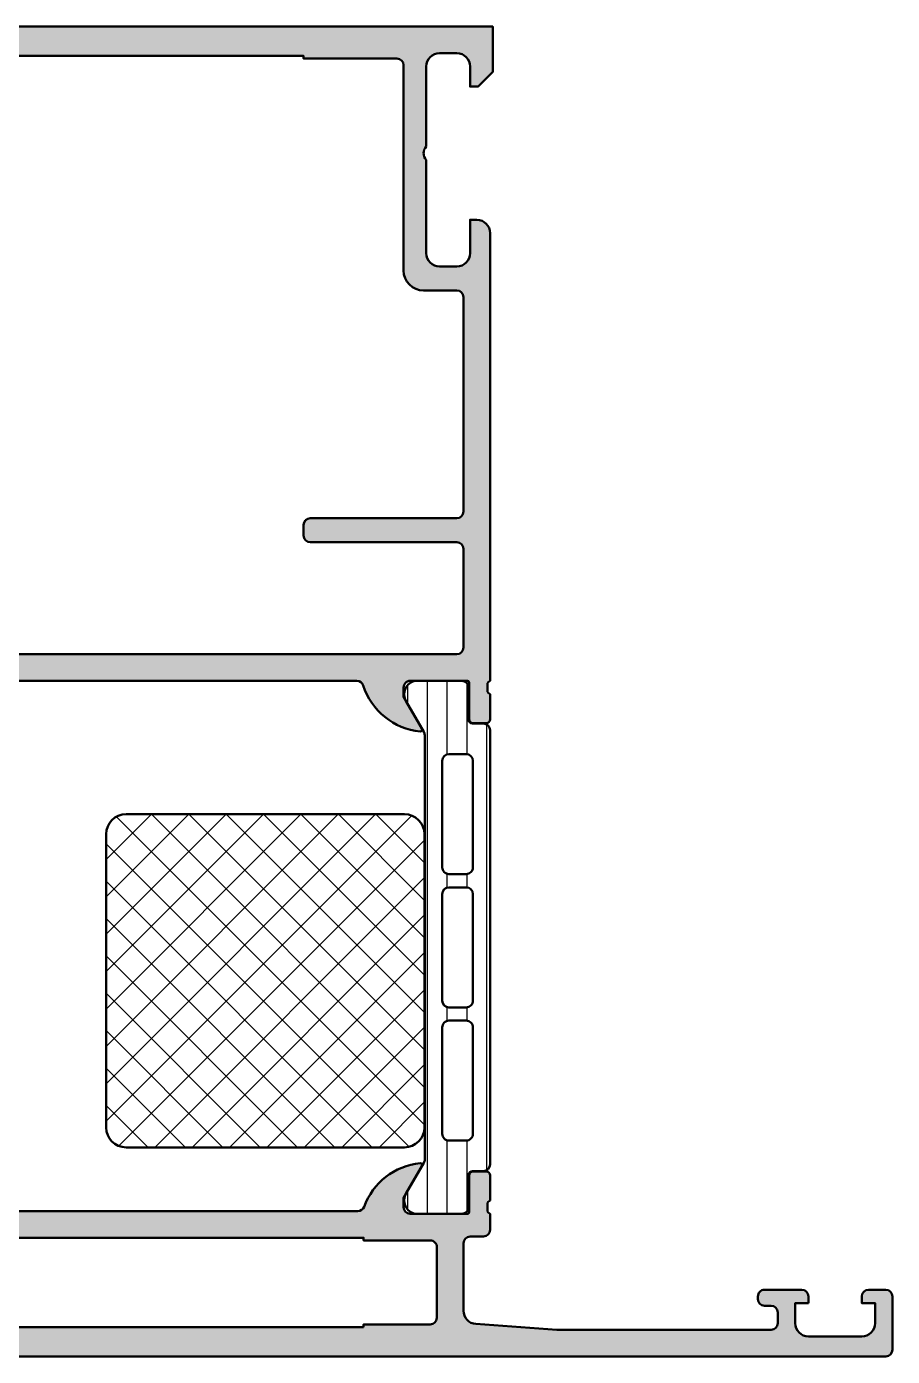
# Model space of a CAD drawing. Extents: x 0 to 130, y 0 to 100.
# Drawn here: x 65 to 130, y 0 to 99.8 of the extents above; entities that cross this region are included whole.
import ezdxf

# ---------------------------------------------------------------- set-up
doc = ezdxf.new("R2010")
doc.units = 0
for name, color, linetype, lineweight in [('0S-Alu contour', 7, 'Continuous', 50), ('0S-Alu hatch', 252, 'Continuous', 25), ('0S-Plastic contour', 254, 'Continuous', 50), ('0S-Plastic hatch', 253, 'Continuous', 25), ('0S-PT contour', 91, 'Continuous', 50), ('0S-PT hatch', 103, 'Continuous', 25)]:
    doc.layers.add(name, color=color, linetype=linetype, lineweight=lineweight)

# ---------------------------------------------------------------- blocks, each defined once
blk = doc.blocks.new('438720__DFF187B1_2FE2_44DF_8793_DDACC9FEA087_')
at = {"layer": '0S-Alu hatch'}
h = blk.add_hatch(color=256, dxfattribs=at)
edge = h.paths.add_edge_path()
edge.add_line((99.8, 50.699999999998), (99.8, 84.29999999999998))
edge.add_arc((98.8, 84.29999999999998), 1.000000000000003, 0, 90)
edge.add_line((98.8, 85.29999999999998), (98.3, 85.29999999999998))
edge.add_line((98.3, 85.29999999999998), (98.3, 82.79999999999998))
edge.add_ellipse((97.3, 82.79999999999998), major_axis=(-1.000000000000003, 0), ratio=1, start_angle=90, end_angle=180, ccw=False)
edge.add_line((97.3, 81.79999999999998), (96, 81.79999999999998))
edge.add_ellipse((96, 82.79999999999998), major_axis=(-1, 0), ratio=1, start_angle=0, end_angle=90, ccw=False)
edge.add_line((95, 82.79999999999998), (95, 89.8))
edge.add_ellipse((95.525, 90.29999999999998), major_axis=(-0.724999999999999, 0), ratio=1, start_angle=-43.60281897270329, end_angle=43.60281897270329, ccw=False)
edge.add_line((95, 90.8), (95, 96.79999999999998))
edge.add_ellipse((96, 96.79999999999998), major_axis=(-1, 0), ratio=1, start_angle=270, end_angle=360, ccw=False)
edge.add_line((96, 97.80000000000001), (97.3, 97.80000000000001))
edge.add_ellipse((97.3, 96.79999999999998), major_axis=(-1, 0), ratio=1, start_angle=180, end_angle=270, ccw=False)
edge.add_line((98.3, 96.79999999999998), (98.3, 95.29999999999998))
edge.add_line((98.3, 95.29999999999998), (98.9, 95.29999999999998))
edge.add_line((98.9, 95.29999999999998), (100, 96.4))
edge.add_line((100, 96.4), (100, 99.8))
edge.add_line((100, 99.8), (0.5000000000000285, 99.8))
edge.add_arc((0.4999999999999716, 99.29999999999998), 0.5, 89.99999999999349, 180)
edge.add_line((-2.84e-14, 99.29999999999998), (0, 98.10000000000002))
edge.add_arc((0.5, 98.10000000000002), 0.5, 180, 270)
edge.add_line((0.5, 97.60000000000001), (25.50000000000002, 97.60000000000001))
edge.add_ellipse((25.5, 97.1), major_axis=(-0.5, 0), ratio=1, start_angle=180, end_angle=269.9999999999984, ccw=False)
edge.add_line((26, 97.1), (26, 90.8))
edge.add_ellipse((25.47500000000001, 90.29999999999998), major_axis=(-0.7249999999999939, 0), ratio=1, start_angle=136.397181027296, end_angle=223.6028189727041, ccw=False)
edge.add_line((26, 89.8), (25.99999999999996, 50.70000000000001))
edge.add_ellipse((25.92116355345694, 50.43247940800688), major_axis=(-0.2788950563274352, 0), ratio=1, start_angle=178.8354106259076, end_angle=253.58012358051252, ccw=False)
edge.add_line((26.20000099999999, 50.42681100000853), (26.20000099999999, 49.97321700000851))
edge.add_ellipse((25.92113290435682, 49.96755634053145), major_axis=(-0.2789255417371434, 0), ratio=1, start_angle=106.4245945553539, end_angle=181.1628700728862, ccw=False)
edge.add_line((25.99999999999999, 49.70001300000852), (25.99999999999999, 47.82000200000002))
edge.add_arc((26.3, 47.82000200000001), 0.3000000000000114, 180, 269.9999999999973)
edge.add_line((26.29999999999999, 47.520002), (27.27997431904277, 47.520002))
edge.add_arc((27.27997431904277, 47.82000200000001), 0.3000000000000185, 270, 360)
edge.add_line((27.57997431904278, 47.82000200000001), (27.57997431904278, 50.58))
edge.add_ellipse((27.69997431904278, 50.57999999999999), major_axis=(-0.1200000000000045, 0), ratio=1, start_angle=270, end_angle=360, ccw=False)
edge.add_line((27.69997431904278, 50.7), (31.99999999999999, 50.70000000000001))
edge.add_ellipse((32, 50.2), major_axis=(-0.5000000000000071, 0), ratio=1, start_angle=180, end_angle=270.00000000000165, ccw=False)
edge.add_line((32.5, 50.2), (32.5, 49.5))
edge.add_line((32.5, 49.5), (31.11850454237761, 47.10717967697243))
edge.add_arc((31.23811978464828, 47.0381197846483), 0.1381197846482893, 150.0000000000119, 275.6225775508016)
edge.add_arc((30.76177675882616, 51.87660886184838), 5.000000000000554, 275.6225775507933, 342.2515836439298)
edge.add_ellipse((35.99999999999982, 50.20000000000041), major_axis=(-0.4999999999993678, 0), ratio=1, start_angle=269.9999999999772, end_angle=342.2515836439069, ccw=False)
edge.add_line((36.00000000000001, 50.69999999999978), (89.80000000000145, 50.69999999999999))
edge.add_ellipse((89.80000000000146, 50.20000000000146), major_axis=(-0.4999999999985292, 0), ratio=1, start_angle=197.748416356074, end_angle=270.00000000000324, ccw=False)
edge.add_arc((95.03822324117381, 51.87660886184879), 4.999999999999937, 197.7484163560697, 264.3774224492063)
edge.add_arc((94.5618802153517, 47.03811978464934), 0.1381197846482883, 264.3774224492046, 389.9999999999987)
edge.add_line((94.68149545762235, 47.10717967697348), (93.3, 49.50000000000102))
edge.add_line((93.3, 49.50000000000102), (93.3, 50.20000000000104))
edge.add_ellipse((93.79999999999998, 50.20000000000102), major_axis=(-0.4999999999999929, 0), ratio=1, start_angle=269.9999999999984, end_angle=360, ccw=False)
edge.add_line((93.8, 50.70000000000101), (98.10002568095764, 50.70000000000104))
edge.add_ellipse((98.10002568095764, 50.57999999999999), major_axis=(-0.1200000000010419, 0), ratio=1, start_angle=180, end_angle=270, ccw=False)
edge.add_line((98.22002568095868, 50.57999999999999), (98.22002568095868, 47.82000200000001))
edge.add_arc((98.5200256809587, 47.82000200000001), 0.3000000000000043, 180, 269.9999999999973)
edge.add_line((98.5200256809587, 47.520002), (99.50000000000146, 47.520002))
edge.add_arc((99.50000000000146, 47.82000200000001), 0.3000000000000114, 270, 360)
edge.add_line((99.80000000000148, 47.82000200000001), (99.80000000000148, 49.70001300000852))
edge.add_ellipse((99.87886709564464, 49.96755634053146), major_axis=(-0.2789255417371443, 0), ratio=1, start_angle=-1.1628700728879835, end_angle=73.57540544464621, ccw=False)
edge.add_line((99.59999900000147, 49.97321700000853), (99.59999900000147, 50.42681100000852))
edge.add_ellipse((99.87883644654246, 50.43247940800686), major_axis=(-0.2788950563253698, 0), ratio=1, start_angle=-73.58012358050928, end_angle=1.1645893740977726, ccw=False)
edge = h.paths.add_edge_path()
edge.add_arc((39.69999999999999, 61.60000000000001), 0.5, 270, 360)
edge.add_line((40.19999999999998, 61.60000000000001), (40.2, 62.40000000000001))
edge.add_arc((39.70000000000002, 62.40000000000001), 0.4999999999999858, 0, 90.0000000000016)
edge.add_line((39.7, 62.89999999999999), (28.69999999999999, 62.90000000000001))
edge.add_ellipse((28.69999999999999, 63.40000000000001), major_axis=(-0.5, 0), ratio=1, start_angle=0, end_angle=90, ccw=False)
edge.add_line((28.19999999999999, 63.4), (28.19999999999999, 96.90000000000003))
edge.add_ellipse((28.69999999999999, 96.90000000000003), major_axis=(-0.5, 0), ratio=1, start_angle=270, end_angle=360, ccw=False)
edge.add_line((28.69999999999999, 97.40000000000003), (35.69999999999999, 97.4))
edge.add_line((35.69999999999999, 97.4), (35.69999999999999, 97.60000000000001))
edge.add_line((35.69999999999999, 97.60000000000001), (85.8, 97.60000000000001))
edge.add_line((85.8, 97.60000000000001), (85.80000000000001, 97.4))
edge.add_line((85.80000000000001, 97.4), (92.79999999999998, 97.4))
edge.add_ellipse((92.79999999999998, 96.90000000000003), major_axis=(-0.5, 0), ratio=1, start_angle=180, end_angle=270, ccw=False)
edge.add_line((93.3, 96.90000000000003), (93.3, 81.5))
edge.add_arc((94.80000000000003, 81.5), 1.500000000000007, 180, 269.9999999999989)
edge.add_line((94.79999999999998, 80), (97.3, 79.99999999999999))
edge.add_ellipse((97.3, 79.49999999999999), major_axis=(-0.5, 0), ratio=1, start_angle=180, end_angle=270, ccw=False)
edge.add_line((97.80000000000001, 79.49999999999999), (97.79999999999998, 63.39999999999999))
edge.add_ellipse((97.3, 63.39999999999999), major_axis=(-0.4999999999999929, 0), ratio=1, start_angle=90.00000000000159, end_angle=180, ccw=False)
edge.add_line((97.30000000000003, 62.9), (86.3, 62.9))
edge.add_arc((86.3, 62.4), 0.5, 90, 180)
edge.add_line((85.8, 62.4), (85.80000000000001, 61.60000000000001))
edge.add_arc((86.3, 61.60000000000001), 0.5000000000000071, 180, 270)
edge.add_line((86.3, 61.1), (97.3, 61.10000000000001))
edge.add_ellipse((97.3, 60.60000000000001), major_axis=(-0.5, 0), ratio=1, start_angle=180, end_angle=270, ccw=False)
edge.add_line((97.80000000000001, 60.60000000000002), (97.79999999999998, 53.19999999999997))
edge.add_ellipse((97.3, 53.19999999999997), major_axis=(-0.4999999999999929, 0), ratio=1, start_angle=90, end_angle=180, ccw=False)
edge.add_line((97.3, 52.69999999999998), (28.69999999999999, 52.70000000000001))
edge.add_ellipse((28.69999999999999, 53.20000000000001), major_axis=(-0.5, 0), ratio=1, start_angle=0, end_angle=90, ccw=False)
edge.add_line((28.19999999999999, 53.2), (28.19999999999998, 60.59999999999999))
edge.add_ellipse((28.69999999999999, 60.59999999999999), major_axis=(-0.5000000000000142, 0), ratio=1, start_angle=269.9999999999984, end_angle=360, ccw=False)
edge.add_line((28.7, 61.10000000000001), (39.69999999999999, 61.10000000000001))
at = {"layer": '0S-Alu contour', "color": 7}
for points in [[(-2.84e-14, 99.29999999999998), (0, 98.10000000000002)], [(98.3, 96.79999999999998), (98.3, 95.29999999999998), (98.9, 95.29999999999998), (100, 96.4), (100, 99.8), (0.5000000000000285, 99.8)], [(0.5, 97.60000000000001), (25.50000000000002, 97.60000000000001)], [(26, 97.1), (26, 90.8)], [(28.19999999999999, 63.4), (28.19999999999999, 96.90000000000003)], [(28.69999999999999, 97.40000000000003), (35.69999999999999, 97.4), (35.69999999999999, 97.60000000000001), (85.8, 97.60000000000001), (85.80000000000001, 97.4), (92.79999999999998, 97.4)], [(93.3, 96.90000000000003), (93.3, 81.5)], [(96, 97.80000000000001), (97.3, 97.80000000000001)], [(95, 90.8), (95, 96.79999999999998)], [(26, 89.8), (25.99999999999996, 50.70000000000001)], [(95, 82.79999999999998), (95, 89.8)], [(98.8, 85.29999999999998), (98.3, 85.29999999999998), (98.3, 82.79999999999998)], [(99.8, 50.699999999998), (99.8, 84.29999999999998)], [(97.3, 81.79999999999998), (96, 81.79999999999998)], [(94.79999999999998, 80), (97.3, 79.99999999999999)], [(97.80000000000001, 79.49999999999999), (97.79999999999998, 63.39999999999999)], [(39.7, 62.89999999999999), (28.69999999999999, 62.90000000000001)], [(97.30000000000003, 62.9), (86.3, 62.9)], [(40.19999999999998, 61.60000000000001), (40.2, 62.40000000000001)], [(85.8, 62.4), (85.80000000000001, 61.60000000000001)], [(28.7, 61.10000000000001), (39.69999999999999, 61.10000000000001)], [(86.3, 61.1), (97.3, 61.10000000000001)], [(28.19999999999999, 53.2), (28.19999999999998, 60.59999999999999)], [(97.80000000000001, 60.60000000000002), (97.79999999999998, 53.19999999999997)], [(97.3, 52.69999999999998), (28.69999999999999, 52.70000000000001)], [(26.20000099999999, 50.42681100000853), (26.20000099999999, 49.97321700000851)], [(27.57997431904278, 47.82000200000001), (27.57997431904278, 50.58)], [(27.69997431904278, 50.7), (31.99999999999999, 50.70000000000001)], [(32.5, 50.2), (32.5, 49.5), (31.11850454237761, 47.10717967697243)], [(36.00000000000001, 50.69999999999978), (89.80000000000145, 50.69999999999999)], [(94.68149545762235, 47.10717967697348), (93.3, 49.50000000000102), (93.3, 50.20000000000104)], [(93.8, 50.70000000000101), (98.10002568095764, 50.70000000000104)], [(98.22002568095868, 50.57999999999999), (98.22002568095868, 47.82000200000001)], [(99.59999900000147, 49.97321700000853), (99.59999900000147, 50.42681100000852)], [(25.99999999999999, 49.70001300000852), (25.99999999999999, 47.82000200000002)], [(99.80000000000148, 47.82000200000001), (99.80000000000148, 49.70001300000852)], [(26.29999999999999, 47.520002), (27.27997431904277, 47.520002)], [(98.5200256809587, 47.520002), (99.50000000000146, 47.520002)]]:
    blk.add_lwpolyline(points, dxfattribs=at)
for centre, radius, start, end in [((0.4999999999999716, 99.29999999999998), 0.5, 89.99999999999349, 180), ((0.5, 98.10000000000002), 0.5, 180, 270), ((98.8, 84.29999999999998), 1.000000000000003, 0, 90), ((94.80000000000003, 81.5), 1.500000000000007, 180, 269.9999999999989), ((39.70000000000002, 62.40000000000001), 0.4999999999999858, 0, 90.0000000000016), ((86.3, 62.4), 0.5, 90, 180), ((39.69999999999999, 61.60000000000001), 0.5, 270, 0), ((86.3, 61.60000000000001), 0.5000000000000071, 180, 270), ((30.76177675882616, 51.87660886184838), 5.000000000000554, 275.6225775507933, 342.2515836439298), ((95.03822324117381, 51.87660886184879), 4.999999999999937, 197.7484163560697, 264.3774224492063), ((26.3, 47.82000200000001), 0.3000000000000114, 180, 269.9999999999973), ((27.27997431904277, 47.82000200000001), 0.3000000000000185, 270, 0), ((31.23811978464828, 47.0381197846483), 0.1381197846482893, 150.0000000000119, 275.6225775508016), ((94.5618802153517, 47.03811978464934), 0.1381197846482883, 264.3774224492046, 29.99999999999864), ((98.5200256809587, 47.82000200000001), 0.3000000000000043, 180, 269.9999999999973), ((99.50000000000146, 47.82000200000001), 0.3000000000000114, 270, 0)]:
    blk.add_arc(centre, radius, start, end, dxfattribs=at)
at = {"layer": '0S-Alu contour', "color": 7, "extrusion": (0, 0, -1)}
for centre, radius, start, end in [((-25.5, 97.1), 0.5, 90.0000000000016, 180), ((-28.69999999999999, 96.90000000000003), 0.5, 0, 90), ((-92.79999999999998, 96.90000000000003), 0.5, 90, 180), ((-96, 96.79999999999998), 1, 0, 90), ((-97.3, 96.79999999999998), 1, 90, 180), ((-25.47500000000001, 90.29999999999998), 0.7249999999999939, 136.3971810272959, 223.6028189727041), ((-95.525, 90.29999999999998), 0.724999999999999, 316.3971810272967, 43.60281897270331), ((-96, 82.79999999999998), 1, 270, 0), ((-97.3, 82.79999999999998), 1.000000000000003, 180, 270), ((-97.3, 79.49999999999999), 0.5, 90, 180), ((-28.69999999999999, 63.40000000000001), 0.5, 270, 0), ((-97.3, 63.39999999999999), 0.4999999999999929, 180, 269.9999999999984), ((-28.69999999999999, 60.59999999999999), 0.5000000000000142, 0, 90.0000000000016), ((-97.3, 60.60000000000001), 0.5, 90, 180), ((-28.69999999999999, 53.20000000000001), 0.5, 270, 0), ((-97.3, 53.19999999999997), 0.4999999999999929, 180, 270), ((-25.92116355345694, 50.43247940800688), 0.2788950563274352, 106.4198764194875, 181.1645893740925), ((-25.92113290435682, 49.96755634053145), 0.2789255417371434, 178.8371299271138, 253.5754054446461), ((-27.69997431904278, 50.57999999999999), 0.1200000000000045, 0, 90), ((-32, 50.2), 0.5000000000000071, 89.99999999999837, 180), ((-35.99999999999982, 50.20000000000041), 0.4999999999993678, 17.74841635609313, 90.0000000000228), ((-89.80000000000146, 50.20000000000146), 0.4999999999985292, 89.99999999999675, 162.251583643926), ((-93.79999999999998, 50.20000000000102), 0.4999999999999929, 0, 90.0000000000016), ((-98.10002568095764, 50.57999999999999), 0.1200000000010419, 90, 180), ((-99.87883644654246, 50.43247940800686), 0.2788950563253698, 358.8354106259022, 73.58012358050937), ((-99.87886709564464, 49.96755634053146), 0.2789255417371443, 286.4245945553538, 1.162870072888105)]:
    blk.add_arc(centre, radius, start, end, dxfattribs=at)
blk = doc.blocks.new('438260__5B9EB862_F259_4979_A727_51D147B3222C_')
at = {"layer": '0S-Alu hatch'}
h = blk.add_hatch(color=256, dxfattribs=at)
edge = h.paths.add_edge_path()
edge.add_line((123.7, 3.999999999999999), (123.7, 4.5))
edge.add_arc((123.2, 4.5), 0.4999999999999992, 0, 90)
edge.add_line((123.2, 4.999999999999999), (120.4, 5))
edge.add_arc((120.4, 4.500000000000003), 0.4999999999999974, 89.99999999999837, 180)
edge.add_line((119.9, 4.5), (119.9, 4.299999999999999))
edge.add_arc((120.4, 4.299999999999998), 0.5000000000000018, 180, 270)
edge.add_line((120.4, 3.799999999999997), (120.9, 3.799999999999998))
edge.add_ellipse((120.9, 3.299999999999998), major_axis=(-0.5, 0), ratio=1, start_angle=180, end_angle=270, ccw=False)
edge.add_line((121.4, 3.299999999999998), (121.4, 2.499999999999996))
edge.add_ellipse((120.9, 2.499999999999998), major_axis=(-0.5, 0), ratio=1, start_angle=90, end_angle=180, ccw=False)
edge.add_line((120.9, 1.999999999999998), (104.8, 2.000000000000001))
edge.add_line((104.8, 2.000000000000001), (98.7287529500121, 2.433660503570568))
edge.add_ellipse((98.80000000000003, 3.431119203401302), major_axis=(-0.9999999999999994, 0), ratio=1, start_angle=0, end_angle=85.91438322002472, ccw=False)
edge.add_line((97.80000000000001, 3.4311192034013), (97.80000000000001, 8.500000000000027))
edge.add_ellipse((98.30000000000001, 8.500000000000025), major_axis=(-0.4999999999999929, 0), ratio=1, start_angle=270, end_angle=360, ccw=False)
edge.add_line((98.30000000000001, 9.000000000000018), (99.30000000000001, 9.000000000000014))
edge.add_arc((99.30000000000001, 9.500000000000004), 0.4999999999999894, 270, 360)
edge.add_line((99.8, 9.500000000000007), (99.8, 10.69999999999998))
edge.add_ellipse((99.87883644654305, 10.9675205919931), major_axis=(-0.2788950563274398, 0), ratio=1, start_angle=-1.1645893740985116, end_angle=73.58012358050672, ccw=False)
edge.add_line((99.599999, 10.97318899999149), (99.599999, 11.42678299999149))
edge.add_ellipse((99.87886709564316, 11.43244365946854), major_axis=(-0.2789255417371504, 0), ratio=1, start_angle=-73.5754054446466, end_angle=1.1628700728858803, ccw=False)
edge.add_line((99.8, 11.69998699999149), (99.8, 13.57999799999999))
edge.add_arc((99.49999999999999, 13.57999799999999), 0.3000000000000043, 0, 89.99999999999729)
edge.add_line((99.50000000000001, 13.87999799999999), (98.5200256809572, 13.87999799999999))
edge.add_arc((98.5200256809572, 13.57999799999999), 0.3000000000000043, 90, 180)
edge.add_line((98.2200256809572, 13.57999799999999), (98.2200256809572, 10.81999999999999))
edge.add_ellipse((98.10002568095724, 10.81999999999999), major_axis=(-0.1199999999999761, 0), ratio=1, start_angle=90, end_angle=180, ccw=False)
edge.add_line((98.10002568095724, 10.70000000000001), (93.79999999999998, 10.70000000000001))
edge.add_ellipse((93.8, 11.20000000000001), major_axis=(-0.5000000000000036, 0), ratio=1, start_angle=0, end_angle=89.9999999999967, ccw=False)
edge.add_line((93.3, 11.20000000000002), (93.3, 11.9))
edge.add_line((93.3, 11.9), (94.68149545762235, 14.29282032302757))
edge.add_arc((94.5618802153517, 14.36188021535171), 0.1381197846482903, 329.9999999999994, 455.6225775507956)
edge.add_arc((95.03822324117374, 9.52339113815216), 5.000000000000031, 95.62257755079277, 160.0499003679405)
edge.add_ellipse((89.86827747940465, 11.39999999999997), major_axis=(-0.499999999999961, 0), ratio=1, start_angle=90.00000000000978, end_angle=160.0499003679496, ccw=False)
edge.add_line((89.86827747940472, 10.90000000000001), (35.93172252059527, 10.90000000000001))
edge.add_ellipse((35.93172252059527, 11.40000000000015), major_axis=(-0.5000000000001404, 0), ratio=1, start_angle=19.95009963205888, end_angle=90, ccw=False)
edge.add_arc((30.76177675882624, 9.523391138152375), 4.999999999999785, 19.95009963205865, 84.37742244920679)
edge.add_arc((31.23811978464829, 14.3618802153517), 0.1381197846482707, 84.37742244920344, 209.9999999999997)
edge.add_line((31.11850454237765, 14.29282032302757), (32.50000000000002, 11.9))
edge.add_line((32.50000000000002, 11.9), (32.50000000000006, 11.20000000000004))
edge.add_ellipse((32, 11.20000000000007), major_axis=(-0.500000000000057, 0), ratio=1, start_angle=89.9999999999967, end_angle=180, ccw=False)
edge.add_line((31.99999999999997, 10.70000000000001), (27.69997431904275, 10.70000000000001))
edge.add_ellipse((27.69997431904277, 10.81999999999998), major_axis=(-0.1199999999999655, 0), ratio=1, start_angle=0, end_angle=89.99999999999329, ccw=False)
edge.add_line((27.57997431904281, 10.81999999999998), (27.57997431904279, 13.57999800000001))
edge.add_arc((27.2799743190428, 13.57999799999999), 0.2999999999999971, 0, 90.00000000000273)
edge.add_line((27.27997431904278, 13.87999799999999), (26.29999999999999, 13.87999799999999))
edge.add_arc((26.29999999999997, 13.57999799999999), 0.2999999999999989, 89.99999999999729, 180)
edge.add_line((25.99999999999997, 13.57999800000001), (25.99999999999999, 11.69998699999147))
edge.add_ellipse((25.92113290435684, 11.43244365946854), major_axis=(-0.2789255417371332, 0), ratio=1, start_angle=178.8371299271155, end_angle=253.5754054446486, ccw=False)
edge.add_line((26.20000099999999, 11.42678299999149), (26.20000099999999, 10.9731889999915))
edge.add_ellipse((25.92116355345698, 10.9675205919931), major_axis=(-0.2788950563273956, 0), ratio=1, start_angle=106.419876419496, end_angle=181.164589374102, ccw=False)
edge.add_line((26.00000000000003, 10.70000000000003), (26, 2.500000000000033))
edge.add_ellipse((25.49999999999999, 2.500000000000023), major_axis=(-0.5000000000000142, 0), ratio=1, start_angle=90.00000000000159, end_angle=180, ccw=False)
edge.add_line((25.5, 2.000000000000009), (0.4999999999999432, 2.000000000000015))
edge.add_arc((0.4999999999999716, 1.500000000000044), 0.4999999999999716, 90.00000000000325, 180)
edge.add_line((0, 1.50000000000003), (0, 0.5000000000000313))
edge.add_arc((0.5, 0.5000000000000169), 0.5, 180, 270)
edge.add_line((0.5, 1.69e-14), (129.5, 0))
edge.add_arc((129.5, 0.5), 0.5, 270, 360)
edge.add_line((130, 0.4999999999999998), (130, 4.499999999999999))
edge.add_arc((129.5, 4.499999999999999), 0.500000000000002, 0, 90)
edge.add_line((129.5, 5), (128.2, 5))
edge.add_arc((128.2, 4.499999999999999), 0.5000000000000009, 90, 180)
edge.add_line((127.7, 4.5), (127.7, 3.999999999999999))
edge.add_line((127.7, 3.999999999999999), (128.7, 3.999999999999998))
edge.add_line((128.7, 3.999999999999998), (128.7, 2.499999999999999))
edge.add_ellipse((127.7, 2.499999999999999), major_axis=(-1, 0), ratio=1, start_angle=90, end_angle=180, ccw=False)
edge.add_line((127.7, 1.499999999999999), (123.7, 1.499999999999999))
edge.add_ellipse((123.7, 2.499999999999999), major_axis=(-1, 0), ratio=1, start_angle=0, end_angle=90, ccw=False)
edge.add_line((122.7, 2.499999999999997), (122.7, 3.999999999999999))
edge.add_line((122.7, 3.999999999999999), (123.7, 3.999999999999999))
edge = h.paths.add_edge_path()
edge.add_line((90.30000000000001, 2.200000000000016), (35.5, 2.200000000000016))
edge.add_line((35.5, 2.200000000000016), (35.5, 2.400000000000015))
edge.add_line((35.5, 2.400000000000015), (28.5, 2.400000000000016))
edge.add_ellipse((28.50000000000001, 2.90000000000003), major_axis=(-0.5000000000000138, 0), ratio=1, start_angle=0, end_angle=89.9999999999983, ccw=False)
edge.add_line((28, 2.900000000000046), (27.99999999999994, 8.200000000000003))
edge.add_ellipse((28.49999999999997, 8.199999999999992), major_axis=(-0.5000000000000285, 0), ratio=1, start_angle=269.9999999999984, end_angle=360, ccw=False)
edge.add_line((28.49999999999999, 8.70000000000002), (35.50000000000003, 8.700000000000014))
edge.add_line((35.50000000000003, 8.700000000000014), (35.5, 8.900000000000013))
edge.add_line((35.5, 8.900000000000013), (90.29999999999998, 8.900000000000013))
edge.add_line((90.29999999999998, 8.900000000000013), (90.29999999999998, 8.700000000000014))
edge.add_line((90.29999999999998, 8.700000000000014), (95.29999999999998, 8.700000000000015))
edge.add_ellipse((95.30000000000001, 8.200000000000008), major_axis=(-0.5000000000000071, 0), ratio=1, start_angle=180, end_angle=270.00000000000165, ccw=False)
edge.add_line((95.80000000000001, 8.200000000000014), (95.79999999999998, 2.900000000000019))
edge.add_ellipse((95.29999999999998, 2.900000000000022), major_axis=(-0.5000000000000071, 0), ratio=1, start_angle=90, end_angle=180, ccw=False)
edge.add_line((95.29999999999998, 2.400000000000015), (90.29999999999998, 2.400000000000016))
edge.add_line((90.29999999999998, 2.400000000000016), (90.30000000000001, 2.200000000000016))
at = {"layer": '0S-Alu contour', "color": 7}
for points in [[(31.11850454237765, 14.29282032302757), (32.50000000000002, 11.9), (32.50000000000006, 11.20000000000004)], [(93.3, 11.20000000000002), (93.3, 11.9), (94.68149545762235, 14.29282032302757)], [(25.99999999999997, 13.57999800000001), (25.99999999999999, 11.69998699999147)], [(27.27997431904278, 13.87999799999999), (26.29999999999999, 13.87999799999999)], [(27.57997431904281, 10.81999999999998), (27.57997431904279, 13.57999800000001)], [(98.2200256809572, 13.57999799999999), (98.2200256809572, 10.81999999999999)], [(99.50000000000001, 13.87999799999999), (98.5200256809572, 13.87999799999999)], [(99.8, 11.69998699999149), (99.8, 13.57999799999999)], [(26.20000099999999, 11.42678299999149), (26.20000099999999, 10.9731889999915)], [(99.599999, 10.97318899999149), (99.599999, 11.42678299999149)], [(26.00000000000003, 10.70000000000003), (26, 2.500000000000033)], [(31.99999999999997, 10.70000000000001), (27.69997431904275, 10.70000000000001)], [(89.86827747940472, 10.90000000000001), (35.93172252059527, 10.90000000000001)], [(98.10002568095724, 10.70000000000001), (93.79999999999998, 10.70000000000001)], [(99.8, 9.500000000000007), (99.8, 10.69999999999998)], [(98.30000000000001, 9.000000000000018), (99.30000000000001, 9.000000000000014)], [(28, 2.900000000000046), (27.99999999999994, 8.200000000000003)], [(28.49999999999999, 8.70000000000002), (35.50000000000003, 8.700000000000014), (35.5, 8.900000000000013), (90.29999999999998, 8.900000000000013), (90.29999999999998, 8.700000000000014), (95.29999999999998, 8.700000000000015)], [(95.80000000000001, 8.200000000000014), (95.79999999999998, 2.900000000000019)], [(97.80000000000001, 3.4311192034013), (97.80000000000001, 8.500000000000027)], [(123.2, 4.999999999999999), (120.4, 5)], [(129.5, 5), (128.2, 5)], [(119.9, 4.5), (119.9, 4.299999999999999)], [(122.7, 2.499999999999997), (122.7, 3.999999999999999), (123.7, 3.999999999999999)], [(123.7, 3.999999999999999), (123.7, 4.5)], [(127.7, 4.5), (127.7, 3.999999999999999), (128.7, 3.999999999999998), (128.7, 2.499999999999999)], [(130, 0.4999999999999998), (130, 4.499999999999999)], [(120.4, 3.799999999999997), (120.9, 3.799999999999998)], [(121.4, 3.299999999999998), (121.4, 2.499999999999996)], [(25.5, 2.000000000000009), (0.4999999999999432, 2.000000000000015)], [(90.30000000000001, 2.200000000000016), (35.5, 2.200000000000016), (35.5, 2.400000000000015), (28.5, 2.400000000000016)], [(95.29999999999998, 2.400000000000015), (90.29999999999998, 2.400000000000016), (90.30000000000001, 2.200000000000016)], [(120.9, 1.999999999999998), (104.8, 2.000000000000001), (98.7287529500121, 2.433660503570568)], [(0, 1.50000000000003), (0, 0.5000000000000313)], [(127.7, 1.499999999999999), (123.7, 1.499999999999999)], [(0.5, 1.69e-14), (129.5, 0)]]:
    blk.add_lwpolyline(points, dxfattribs=at)
for centre, radius, start, end in [((31.23811978464829, 14.3618802153517), 0.1381197846482707, 84.37742244920344, 209.9999999999997), ((30.76177675882624, 9.523391138152375), 4.999999999999785, 19.95009963205865, 84.37742244920679), ((95.03822324117374, 9.52339113815216), 5.000000000000031, 95.62257755079277, 160.0499003679405), ((94.5618802153517, 14.36188021535171), 0.1381197846482903, 329.9999999999994, 95.62257755079555), ((26.29999999999997, 13.57999799999999), 0.2999999999999989, 89.99999999999729, 180), ((27.2799743190428, 13.57999799999999), 0.2999999999999971, 0, 90.00000000000273), ((98.5200256809572, 13.57999799999999), 0.3000000000000043, 90, 180), ((99.49999999999999, 13.57999799999999), 0.3000000000000043, 0, 89.99999999999729), ((99.30000000000001, 9.500000000000004), 0.4999999999999894, 270, 0), ((120.4, 4.500000000000003), 0.4999999999999974, 89.99999999999837, 180), ((123.2, 4.5), 0.4999999999999992, 0, 90), ((128.2, 4.499999999999999), 0.5000000000000009, 90, 180), ((129.5, 4.499999999999999), 0.500000000000002, 0, 90), ((120.4, 4.299999999999998), 0.5000000000000018, 180, 270), ((0.4999999999999716, 1.500000000000044), 0.4999999999999716, 90.00000000000325, 180), ((0.5, 0.5000000000000169), 0.5, 180, 270), ((129.5, 0.5), 0.5, 270, 0)]:
    blk.add_arc(centre, radius, start, end, dxfattribs=at)
at = {"layer": '0S-Alu contour', "color": 7, "extrusion": (0, 0, -1)}
for centre, radius, start, end in [((-25.92113290435684, 11.43244365946854), 0.2789255417371332, 106.4245945553514, 181.1628700728846), ((-32, 11.20000000000007), 0.500000000000057, 180, 270.0000000000033), ((-35.93172252059527, 11.40000000000015), 0.5000000000001404, 270, 340.0499003679411), ((-89.86827747940465, 11.39999999999997), 0.499999999999961, 199.9500996320505, 269.9999999999902), ((-93.8, 11.20000000000001), 0.5000000000000036, 270.0000000000033, 0), ((-99.87886709564316, 11.43244365946854), 0.2789255417371504, 358.8371299271141, 73.57540544464665), ((-25.92116355345698, 10.9675205919931), 0.2788950563273956, 178.835410625898, 253.580123580504), ((-27.69997431904277, 10.81999999999998), 0.1199999999999655, 270.0000000000068, 0), ((-98.10002568095724, 10.81999999999999), 0.1199999999999761, 180, 270), ((-99.87883644654305, 10.9675205919931), 0.2788950563274398, 286.4198764194934, 1.164589374098488), ((-98.30000000000001, 8.500000000000025), 0.4999999999999929, 0, 90), ((-28.49999999999997, 8.199999999999992), 0.5000000000000285, 0, 90.0000000000016), ((-95.30000000000001, 8.200000000000008), 0.5000000000000071, 89.99999999999837, 180), ((-98.80000000000003, 3.431119203401302), 0.9999999999999994, 274.0856167799754, 0), ((-120.9, 3.299999999999998), 0.5, 90, 180), ((-25.49999999999999, 2.500000000000023), 0.5000000000000142, 180, 269.9999999999984), ((-28.50000000000001, 2.90000000000003), 0.5000000000000138, 270.0000000000017, 0), ((-95.29999999999998, 2.900000000000022), 0.5000000000000071, 180, 270), ((-120.9, 2.499999999999998), 0.5, 180, 270), ((-123.7, 2.499999999999999), 1, 270, 0), ((-127.7, 2.499999999999999), 1, 180, 270)]:
    blk.add_arc(centre, radius, start, end, dxfattribs=at)
blk = doc.blocks.new('439520__2AD998A2_C6A2_4991_BFEF_1F9443EC1B4E_')
at = {"layer": '0S-PT hatch'}
h = blk.add_hatch(dxfattribs=at)
h.set_pattern_fill('ANSI37', color=256, scale=0.625, angle=90, style=0)
h.set_pattern_definition([(135, (0, 0), (-1.403165018917055, -1.403165018917055), []), (225, (0, 0), (1.403165018917055, -1.403165018917055), [])])
edge = h.paths.add_edge_path()
edge.add_line((70.96994307472976, 17.19000000001462), (70.96994307472976, 39.19000000000004))
edge.add_ellipse((72.46994679417189, 39.18999628055791), major_axis=(-1.500003719446745, 0), ratio=1, start_angle=270.000142071872, end_angle=359.9998579268319, ccw=False)
edge.add_line((72.46994307472976, 40.69000000000004), (93.3699754996565, 40.69000000000003))
edge.add_ellipse((93.36997393833057, 39.18999843867461), major_axis=(-1.500001561326238, 0), ratio=1, start_angle=180.0000596420629, end_angle=269.9999403618051, ccw=False)
edge.add_line((94.86997549965602, 39.19000000010179), (94.86997549965602, 17.19000000000003))
edge.add_ellipse((93.36997498225767, 17.19000051739838), major_axis=(-1.500000517398437, 0), ratio=1, start_angle=90.00001976317378, end_angle=179.9999802337111, ccw=False)
edge.add_line((93.36997549965653, 15.69000000000003), (72.46994307472976, 15.69000000000003))
edge.add_ellipse((72.4699457499641, 17.19000267523437), major_axis=(-1.50000267523672, 0), ratio=1, start_angle=0.00010218568502295966, end_angle=89.99989781375768, ccw=False)
at = {"layer": '0S-PT contour', "color": 7}
for points in [[(72.46994307472976, 40.69000000000004), (93.3699754996565, 40.69000000000003)], [(70.96994307472976, 17.19000000001462), (70.96994307472976, 39.19000000000004)], [(94.86997549965602, 39.19000000010179), (94.86997549965602, 17.19000000000003)], [(93.36997549965653, 15.69000000000003), (72.46994307472976, 15.69000000000003)]]:
    blk.add_lwpolyline(points, dxfattribs=at)
at = {"layer": '0S-PT contour', "color": 7, "extrusion": (0, 0, -1)}
for centre, radius, start, end in [((-72.46994679417189, 39.18999628055791), 1.500003719446745, 0.0001420731681082, 89.999857928128), ((-93.36997393833057, 39.18999843867461), 1.500001561326238, 90.00005963819488, 179.9999403579371), ((-72.4699457499641, 17.19000267523437), 1.50000267523672, 270.0001021862424, 359.999897814315), ((-93.36997498225767, 17.19000051739838), 1.500000517398437, 180.0000197662889, 269.9999802368262)]:
    blk.add_arc(centre, radius, start, end, dxfattribs=at)
blk = doc.blocks.new('284257__D6BEF39C_4EA5_4799_A379_D8716E292338___DBC6B5F2_3C7F_40BB_9598_7BA165957F4E_')
at = {"layer": '0S-Plastic hatch'}
h = blk.add_hatch(dxfattribs=at)
h.set_pattern_fill('ANSI31', color=256, scale=0.4680000000000001, angle=45, style=0)
h.set_pattern_definition([(90, (0, 0), (-1.4859, 0), [])])
edge = h.paths.add_edge_path()
edge.add_arc((99.29228467120699, 14.40999700000003), 0.5000000000000036, 270, 359.9999730553582)
edge.add_line((99.79228467120693, 14.40999676486368), (99.79229999949801, 46.99000276486368))
edge.add_arc((99.29229999949807, 46.99000300000004), 0.5000000000000056, 359.9999730553582, 449.9999999999984)
edge.add_line((99.29229999949808, 47.49000300000004), (98.47738399545965, 47.49000300000004))
edge.add_ellipse((98.47738399545965, 47.79000300000002), major_axis=(-0.2999999999999829, 0), ratio=1, start_angle=0, end_angle=90, ccw=False)
edge.add_line((98.17738399545966, 47.79000300000002), (98.1777159458567, 50.19000138293638))
edge.add_arc((97.6777199684181, 50.19000402256145), 0.4999959774455513, 359.9996975182267, 450.0003024811883)
edge.add_line((97.67771732879301, 50.69000000000003), (94.20117583069346, 50.69000000000003))
edge.add_arc((94.34348647968486, 49.7001819252772), 0.9999960709244643, 98.18160805190158, 212.7270160998435)
edge.add_line((93.50223383069356, 49.15954700000002), (94.82070354518012, 46.87589015324984))
edge.add_ellipse((94.3876908284496, 46.62589017895018), major_axis=(-0.5000000000001803, 0), ratio=1, start_angle=180.0000599103377, end_angle=209.9999965993472, ccw=False)
edge.add_line((94.88769082844951, 46.6258907017665), (94.8922601708635, 14.77410929828126))
edge.add_ellipse((94.39226017086335, 14.77410982104981), major_axis=(-0.5000000000004367, 0), ratio=1, start_angle=150.0000034006783, end_angle=179.9999401018306, ccw=False)
edge.add_line((94.8252728875942, 14.52410984675021), (93.50680317310756, 12.24045300000003))
edge.add_arc((94.34805582209893, 11.69981807472288), 0.9999960709244838, 147.2729839001602, 261.8183919480994)
edge.add_line((94.20574517310756, 10.71000000000002), (97.6822866712071, 10.71000000000001))
edge.add_arc((97.68228931083215, 11.2099959774386), 0.4999959774455531, 269.9996975188149, 360.0003024817733)
edge.add_line((98.18228528827073, 11.2099986170688), (98.18195333787372, 13.609997))
edge.add_ellipse((98.48195333787373, 13.60999700000001), major_axis=(-0.300000000000022, 0), ratio=1, start_angle=270.0000000000054, end_angle=360, ccw=False)
edge.add_line((98.4819533378737, 13.90999700000003), (99.29228467120699, 13.90999700000003))
edge = h.paths.add_edge_path()
edge.add_ellipse((96.70666702686994, 34.70058175214917), major_axis=(-0.5, 0), ratio=1, start_angle=270, end_angle=360, ccw=False)
edge.add_line((96.70666702686994, 35.20058175214917), (98.00667770802228, 35.20058175214917))
edge.add_ellipse((98.00667770802228, 34.70058175214918), major_axis=(-0.4999999999999929, 0), ratio=1, start_angle=180, end_angle=270, ccw=False)
edge.add_line((98.50667770802227, 34.70058175214918), (98.50667770802228, 26.69687486732103))
edge.add_ellipse((98.0066777080223, 26.69687486732103), major_axis=(-0.4999999999999894, 0), ratio=1, start_angle=89.9999999988064, end_angle=180, ccw=False)
edge.add_line((98.00667770801188, 26.19687486732104), (96.70666702685953, 26.19687486732104))
edge.add_ellipse((96.70666702686994, 26.69687486732104), major_axis=(-0.5000000000000036, 0), ratio=1, start_angle=0, end_angle=89.999999998808, ccw=False)
edge.add_line((96.20666702686994, 26.69687486731585), (96.20666702686994, 34.70058175214917))
edge = h.paths.add_edge_path()
edge.add_line((96.70668228565897, 45.20057870004731), (98.00669296681137, 45.2005787000473))
edge.add_ellipse((98.00669296681137, 44.70059395883638), major_axis=(-0.4999847412109091, 0), ratio=1, start_angle=180, end_angle=270, ccw=False)
edge.add_line((98.50667770802228, 44.70059395883119), (98.50667770802228, 36.70058175214403))
edge.add_ellipse((98.00667770593465, 36.70058175396215), major_axis=(-0.5000000020876314, 0), ratio=1, start_angle=89.99810089738219, end_angle=180, ccw=False)
edge.add_line((98.00666113313783, 36.20058175214917), (96.70666702686994, 36.20058175214917))
edge.add_ellipse((96.70666338751325, 36.70057811279248), major_axis=(-0.4999963606565535, 0), ratio=1, start_angle=-0.000417042864683026, end_angle=90.00041704259269, ccw=False)
edge.add_line((96.20666702686994, 36.70058175215154), (96.20666702686994, 44.70056344125306))
edge.add_ellipse((96.70668228565899, 44.70056344125827), major_axis=(-0.5000152587890412, 0), ratio=1, start_angle=270.00000000000165, end_angle=360, ccw=False)
edge = h.paths.add_edge_path()
edge.add_line((96.70666702688031, 25.19687486732105), (98.00666113319305, 25.19687486732104))
edge.add_ellipse((98.00667770587538, 24.69687486543838), major_axis=(-0.5000000021573113, 0), ratio=1, start_angle=180, end_angle=270.0018990894972, ccw=False)
edge.add_line((98.50667770803268, 24.69687486731583), (98.50667770803268, 16.69687791942816))
edge.add_ellipse((98.00667770594507, 16.69687792124628), major_axis=(-0.5000000020876314, 0), ratio=1, start_angle=89.99810089738219, end_angle=180, ccw=False)
edge.add_line((98.00666113314823, 16.19687791943331), (96.70666702688033, 16.19687791943331))
edge.add_ellipse((96.70666338752372, 16.69687428007668), major_axis=(-0.4999963606566175, 0), ratio=1, start_angle=-0.000417042864683026, end_angle=90.00041704258291, ccw=False)
edge.add_line((96.20666702688033, 16.69687791943575), (96.20666702688033, 24.69687486732102))
edge.add_ellipse((96.7066633875236, 24.6968785066778), major_axis=(-0.4999963606564967, 0), ratio=1, start_angle=-90.00041704259428, end_angle=0.00041704286462618256, ccw=False)
at = {"layer": '0S-Alu contour', "color": 7}
for points in [[(96.70668228565897, 45.20057870004731), (98.00669296681137, 45.2005787000473)], [(96.20666702686994, 36.70058175215154), (96.20666702686994, 44.70056344125306)], [(98.50667770802228, 44.70059395883119), (98.50667770802228, 36.70058175214403)], [(98.00666113313783, 36.20058175214917), (96.70666702686994, 36.20058175214917)], [(96.70666702686994, 35.20058175214917), (98.00667770802228, 35.20058175214917)], [(96.20666702686994, 26.69687486731585), (96.20666702686994, 34.70058175214917)], [(98.50667770802227, 34.70058175214918), (98.50667770802228, 26.69687486732103)], [(98.00667770801188, 26.19687486732104), (96.70666702685953, 26.19687486732104)], [(96.70666702688031, 25.19687486732105), (98.00666113319305, 25.19687486732104)], [(96.20666702688033, 16.69687791943575), (96.20666702688033, 24.69687486732102)], [(98.50667770803268, 24.69687486731583), (98.50667770803268, 16.69687791942816)], [(98.00666113314823, 16.19687791943331), (96.70666702688033, 16.19687791943331)]]:
    blk.add_lwpolyline(points, dxfattribs=at)
at = {"layer": '0S-Alu contour', "color": 7, "extrusion": (0, 0, -1)}
for centre, radius, start, end in [((-96.70668228565899, 44.70056344125827), 0.5000152587890412, 0, 89.99999999999837), ((-98.00669296681137, 44.70059395883638), 0.4999847412109091, 90, 180), ((-96.70666338751325, 36.70057811279248), 0.4999963606565535, 269.9995829574073, 0.0004170428646345), ((-98.00667770593465, 36.70058175396215), 0.5000000020876314, 180, 270.0018991026179), ((-96.70666702686994, 34.70058175214917), 0.5, 0, 90), ((-98.00667770802228, 34.70058175214918), 0.4999999999999929, 90, 180), ((-96.70666702686994, 26.69687486732104), 0.5000000000000036, 270.000000001192, 0), ((-98.0066777080223, 26.69687486732103), 0.4999999999999894, 180, 270.0000000011936), ((-96.7066633875236, 24.6968785066778), 0.4999963606564967, 359.9995829571354, 90.0004170425943), ((-98.00667770587538, 24.69687486543838), 0.5000000021573113, 89.99810091050276, 180), ((-96.70666338752372, 16.69687428007668), 0.4999963606566175, 269.9995829574171, 0.0004170428646345), ((-98.00667770594507, 16.69687792124628), 0.5000000020876314, 180, 270.0018991026179)]:
    blk.add_arc(centre, radius, start, end, dxfattribs=at)
at = {"layer": '0S-Plastic contour', "color": 7}
for points in [[(97.67771732879301, 50.69000000000003), (94.20117583069346, 50.69000000000003)], [(98.17738399545966, 47.79000300000002), (98.1777159458567, 50.19000138293638)], [(93.50223383069356, 49.15954700000002), (94.82070354518012, 46.87589015324984)], [(99.29229999949808, 47.49000300000004), (98.47738399545965, 47.49000300000004)], [(99.79228467120693, 14.40999676486368), (99.79229999949801, 46.99000276486368)], [(94.88769082844951, 46.6258907017665), (94.8922601708635, 14.77410929828126)], [(94.8252728875942, 14.52410984675021), (93.50680317310756, 12.24045300000003)], [(98.18228528827073, 11.2099986170688), (98.18195333787372, 13.609997)], [(98.4819533378737, 13.90999700000003), (99.29228467120699, 13.90999700000003)], [(94.20574517310756, 10.71000000000002), (97.6822866712071, 10.71000000000001)]]:
    blk.add_lwpolyline(points, dxfattribs=at)
for centre, radius, start, end in [((94.34348647968486, 49.7001819252772), 0.9999960709244643, 98.18160805190158, 212.7270160998435), ((97.6777199684181, 50.19000402256145), 0.4999959774455513, 359.9996975182267, 90.00030248118831), ((99.29229999949807, 46.99000300000004), 0.5000000000000056, 359.9999730553582, 89.99999999999837), ((99.29228467120699, 14.40999700000003), 0.5000000000000036, 270, 359.9999730553582), ((94.34805582209893, 11.69981807472288), 0.9999960709244838, 147.2729839001602, 261.8183919480994), ((97.68228931083215, 11.2099959774386), 0.4999959774455531, 269.9996975188149, 0.0003024817733149)]:
    blk.add_arc(centre, radius, start, end, dxfattribs=at)
at = {"layer": '0S-Plastic contour', "color": 7, "extrusion": (0, 0, -1)}
for centre, radius, start, end in [((-98.47738399545965, 47.79000300000002), 0.2999999999999829, 270, 0), ((-94.3876908284496, 46.62589017895018), 0.5000000000001803, 150.0000034006528, 179.9999400896623), ((-94.39226017086335, 14.77410982104981), 0.5000000000004367, 180.0000598981694, 209.9999965993218), ((-98.48195333787373, 13.60999700000001), 0.300000000000022, 0, 89.99999999999459)]:
    blk.add_arc(centre, radius, start, end, dxfattribs=at)
blk = doc.blocks.new('439520__C348003F_C272_4CF4_9AE6_E9336AC32046_')
at = {"layer": '0S-Alu contour', "color": 7}
for name in ['438720__DFF187B1_2FE2_44DF_8793_DDACC9FEA087_', '438260__5B9EB862_F259_4979_A727_51D147B3222C_']:
    blk.add_blockref(name, (0, 0), dxfattribs=at)
at = {"layer": '0S-Plastic contour', "color": 7}
blk.add_blockref('284257__D6BEF39C_4EA5_4799_A379_D8716E292338___DBC6B5F2_3C7F_40BB_9598_7BA165957F4E_', (0, 0), dxfattribs=at)
at = {"layer": '0S-PT contour', "color": 7}
blk.add_blockref('439520__2AD998A2_C6A2_4991_BFEF_1F9443EC1B4E_', (0, 0), dxfattribs=at)

msp = doc.modelspace()

# ---------------------------------------------------------------- block references
at = {"layer": '0S-Alu contour', "color": 7}
msp.add_blockref('439520__C348003F_C272_4CF4_9AE6_E9336AC32046_', (0, 0), dxfattribs=at)

doc.saveas('drawing.dxf')
